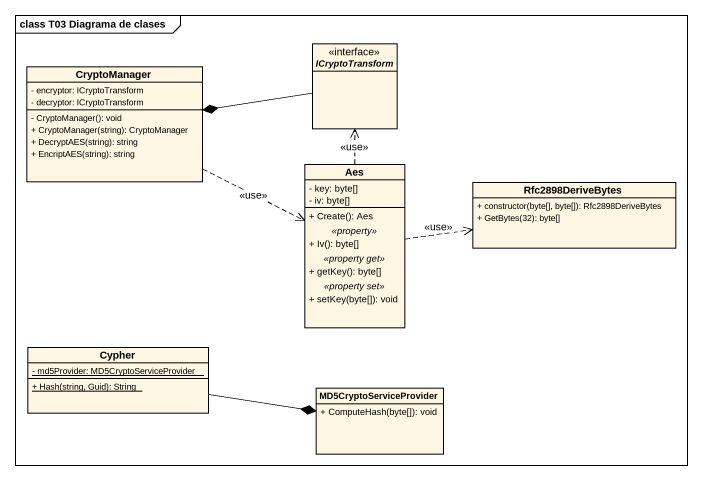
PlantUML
@startuml
mainframe class T03 Diagrama de clases
hide circle
hide empty members
skinparam classAttributeIconSize 0
interface ICryptoTransform
class CryptoManager {
  - encryptor: ICryptoTransform
  - decryptor: ICryptoTransform
  - CryptoManager(): void
  + CryptoManager(string): CryptoManager
  + DecryptAES(string): string
  + EncriptAES(string): string
}
class Aes {
  - key: byte[]
  - iv: byte[]
  --
  + Create(): Aes
  .. <<property>> ..
  + Iv(): byte[]
  .. <<property get>> ..
  + getKey(): byte[]
  .. <<property set>> ..
  + setKey(byte[]): void
}
class Rfc2898DeriveBytes {
  + constructor(byte[], byte[]): Rfc2898DeriveBytes
  + GetBytes(32): byte[]
}
class Cypher {
  {static} - md5Provider: MD5CryptoServiceProvider
  {static} + Hash(string, Guid): String
}
class MD5CryptoServiceProvider {
  + ComputeHash(byte[]): void
}
ICryptoTransform -left-* CryptoManager
CryptoManager .right.> Aes : <<use>>
Aes .up.> ICryptoTransform : <<use>>
Aes .right.> Rfc2898DeriveBytes : <<use>>
Cypher -right-* MD5CryptoServiceProvider
@enduml
